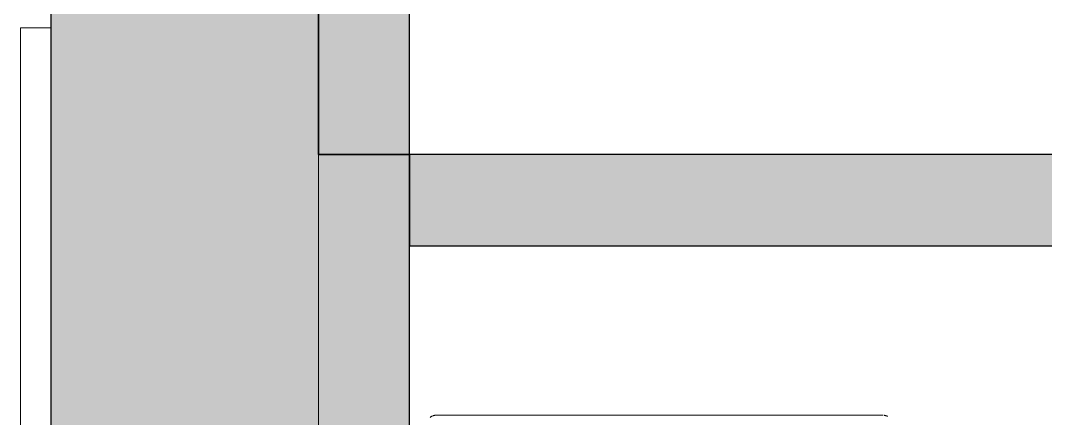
# Model space of a CAD drawing. Header units: millimetres. Extents: x 155927 to 295199, y -4084 to 97293.
# Drawn here: x 156427 to 157575, y 29612 to 30058 of the extents above; entities that cross this region are included whole.
import ezdxf

# ---------------------------------------------------------------- set-up
doc = ezdxf.new("R2010")
doc.units = ezdxf.units.MM
doc.header["$MEASUREMENT"] = 0
for name, color, linetype, lineweight in [('A-GLAZ-CURT', 7, 'CONTINUOUS', 9), ('A-WALL', 7, 'CONTINUOUS', 9), ('A-WALL-PATT', 7, 'CONTINUOUS', 9), ('I-FURN', 8, 'CONTINUOUS', 9), ('I-WALL', 7, 'CONTINUOUS', 9)]:
    doc.layers.add(name, color=color, linetype=linetype, lineweight=lineweight)

msp = doc.modelspace()

# ---------------------------------------------------------------- hatches: boundary and pattern name
at = {"layer": 'A-WALL-PATT'}
h = msp.add_hatch(color=256, dxfattribs=at)
h.paths.add_polyline_path([(156760.8, 9267.6), (156760.8, 13645.6), (156460.8, 13645.6), (156460.8, 9267.6)], flags=0)
h.paths.add_polyline_path([(156536.1, 14969.6), (156760.8, 14969.6), (156760.8, 16290.6), (156460.8, 16290.6), (156460.8, 14969.6)], flags=0)
h.paths.add_polyline_path([(156760.8, 25449.6), (156760.8, 26790.6), (156460.8, 26790.6), (156460.8, 25449.6), (156536.1, 25449.6)], flags=0)
h.paths.add_polyline_path([(156536.1, 28449.6), (156760.8, 28449.6), (156760.8, 34647.6), (156460.8, 34647.6), (156460.8, 28449.6)], flags=0)
msp.add_hatch(color=256, dxfattribs=at).paths.add_polyline_path([(156760.8, 29907.6), (156862.8, 29907.6), (156862.8, 34245.6), (156760.8, 34245.6), (156760.8, 30111.4)], flags=0)
h = msp.add_hatch(color=256, dxfattribs=at)
h.paths.add_polyline_path([(156760.8, 26733.1), (156862.8, 26733.1), (156862.8, 26790.6), (156760.8, 26790.6)], flags=0)
h.paths.add_polyline_path([(156760.8, 28449.6), (156862.8, 28449.6), (156862.8, 29907.6), (156760.8, 29907.6), (156760.8, 28808.1)], flags=0)
h = msp.add_hatch(color=256, dxfattribs=at)
h.paths.add_polyline_path([(167342.3, 29805.6), (167502.4, 29805.6), (167502.4, 29907.6), (166100.3, 29907.6), (166100.3, 29805.6)], flags=0)
h.paths.add_polyline_path([(164753.3, 29805.6), (165090.3, 29805.6), (165090.3, 29907.6), (164753.3, 29907.6)], flags=0)
h.paths.add_polyline_path([(162121.3, 29805.6), (163743.3, 29805.6), (163743.3, 29907.6), (162121.3, 29907.6)], flags=0)
h.paths.add_polyline_path([(161111.3, 29805.6), (161111.3, 29907.6), (159471.3, 29907.6), (159471.3, 29805.6), (160738.5, 29805.6)], flags=0)
h.paths.add_polyline_path([(158461.3, 29805.6), (158461.3, 29907.6), (156862.8, 29907.6), (156862.8, 29805.6), (157736.8, 29805.6)], flags=0)

# ---------------------------------------------------------------- linework, layer by layer
at = {"layer": 'A-GLAZ-CURT', "lineweight": 20}
for p, q in [((156426.8, 30049.6), (156426.8, 28565.6)), ((156460.8, 30049.6), (156426.8, 30049.6)), ((156460.8, 28565.6), (156460.8, 30049.6))]:
    msp.add_line(p, q, dxfattribs=at)
at = {"layer": 'A-WALL', "lineweight": 30}
for p, q in [((156460.8, 34647.6), (156460.8, 28449.6)), ((156760.8, 29907.6), (156760.8, 34347.6))]:
    msp.add_line(p, q, dxfattribs=at)
at = {"layer": 'A-WALL'}
msp.add_line((156760.8, 28449.6), (156760.8, 29907.6), dxfattribs=at)
at = {"layer": 'I-FURN'}
for p, q in [((156888.9, 29615.5), (156889.3, 29615.6)), ((156889.3, 29615.6), (156889.6, 29615.7)), ((156889.6, 29615.7), (156889.9, 29615.8)), ((156889.9, 29615.8), (156890.3, 29615.9)), ((156890.3, 29615.9), (156890.7, 29615.9)), ((156890.7, 29615.9), (156891, 29616)), ((156891, 29616), (156891.4, 29616)), ((156891.3, 29616), (157392.8, 29616)), ((156891.4, 29616), (156891.7, 29616)), ((157394.2, 29616), (157394.6, 29616)), ((157394.6, 29616), (157394.9, 29615.9)), ((157394.9, 29615.9), (157395.3, 29615.9)), ((157395.3, 29615.9), (157395.6, 29615.8)), ((157395.6, 29615.8), (157396, 29615.7)), ((157396, 29615.7), (157396.3, 29615.6)), ((157396.3, 29615.6), (157396.7, 29615.5)), ((156885.8, 29613.7), (156886.1, 29613.9)), ((156886.1, 29613.9), (156886.4, 29614.2)), ((156886.4, 29614.2), (156886.7, 29614.4)), ((156886.7, 29614.4), (156887, 29614.6)), ((156887, 29614.6), (156887.3, 29614.8)), ((156887.3, 29614.8), (156887.6, 29614.9)), ((156887.6, 29614.9), (156887.9, 29615.1)), ((156887.9, 29615.1), (156888.2, 29615.2)), ((156888.2, 29615.2), (156888.6, 29615.4)), ((156888.6, 29615.4), (156888.9, 29615.5)), ((157396.7, 29615.5), (157397, 29615.4)), ((157397, 29615.4), (157397.3, 29615.3)), ((157397.3, 29615.3), (157397.7, 29615.1)), ((157397.7, 29615.1), (157398, 29615)), ((157398, 29615), (157398.3, 29614.8))]:
    msp.add_line(p, q, dxfattribs=at)
at = {"layer": 'I-WALL', "lineweight": 30}
for p, q in [((156760.8, 34245.6), (156760.8, 29907.6)), ((156862.8, 29907.6), (156862.8, 34245.6)), ((156862.8, 29907.6), (156760.8, 29907.6)), ((156760.8, 29907.6), (156862.8, 29907.6)), ((158461.3, 29907.6), (156862.8, 29907.6)), ((156862.8, 29907.6), (156862.8, 29805.6)), ((156862.8, 28449.6), (156862.8, 29907.6)), ((156862.8, 29805.6), (158461.3, 29805.6))]:
    msp.add_line(p, q, dxfattribs=at)
at = {"layer": 'I-WALL'}
msp.add_line((156760.8, 29907.6), (156760.8, 28449.6), dxfattribs=at)

doc.saveas('drawing.dxf')
